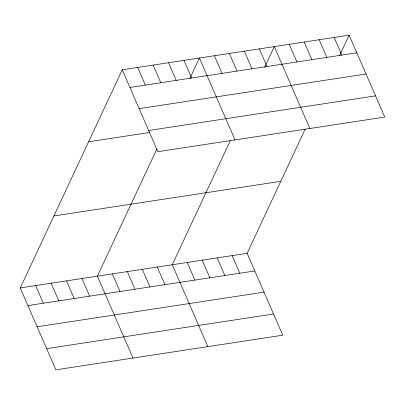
<?xml version="1.0" encoding="UTF-8"?>
<svg xmlns="http://www.w3.org/2000/svg" width="405" height="405" viewBox="0 0 405 405"><rect width="100%" height="100%" fill="white"/><g stroke="black" fill="none" stroke-linecap="round" stroke-linejoin="round"><path stroke-width="0.61" d="M305.279 128.967L247.131 253.307L282.736 335.193L55.855 369.831L20.25 287.94L122.264 69.807L349.145 35.169L384.75 117.06L157.869 151.693L122.264 69.807M156.811 149.101L97.387 276.164L132.997 358.05M189.783 78.595L199.402 58.031L235.011 139.917M230.41 140.398L172.257 264.733L207.866 346.624M264.657 67.169L274.276 46.6L309.881 128.491M339.527 55.738L349.145 35.169M129.934 87.445L356.81 52.807M139.153 108.646L366.034 74.009M148.65 130.491L375.531 95.858M88.599 141.79L149.693 132.465M53.916 215.956L280.797 181.319M20.25 287.94L247.131 253.307M27.92 305.578L254.796 270.94M37.139 326.779L264.014 292.142M46.636 348.624L273.517 313.991M334.171 37.457L341.84 55.095M319.196 39.741L326.865 57.378M304.221 42.029L311.891 59.667M289.246 44.317L296.916 61.95M259.301 48.889L266.966 66.521M244.326 51.172L251.996 68.809M229.351 53.46L237.021 71.093M214.377 55.743L222.046 73.381M183.976 60.386L191.646 78.023M168.546 62.74L176.215 80.377M153.12 65.099L160.79 82.731M232.156 255.59L239.826 273.228M137.695 67.453L145.36 85.085M217.181 257.879L224.851 275.511M202.206 260.162L209.876 277.8M187.231 262.45L194.901 280.083M157.287 267.022L164.951 284.654M142.312 269.305L149.982 286.942M127.337 271.593L135.007 289.226M112.362 273.876L120.032 291.514M81.962 278.518L89.632 296.156M66.531 280.873L74.201 298.51M51.106 283.232L58.776 300.864M35.675 285.586L43.345 303.218"/></g></svg>
